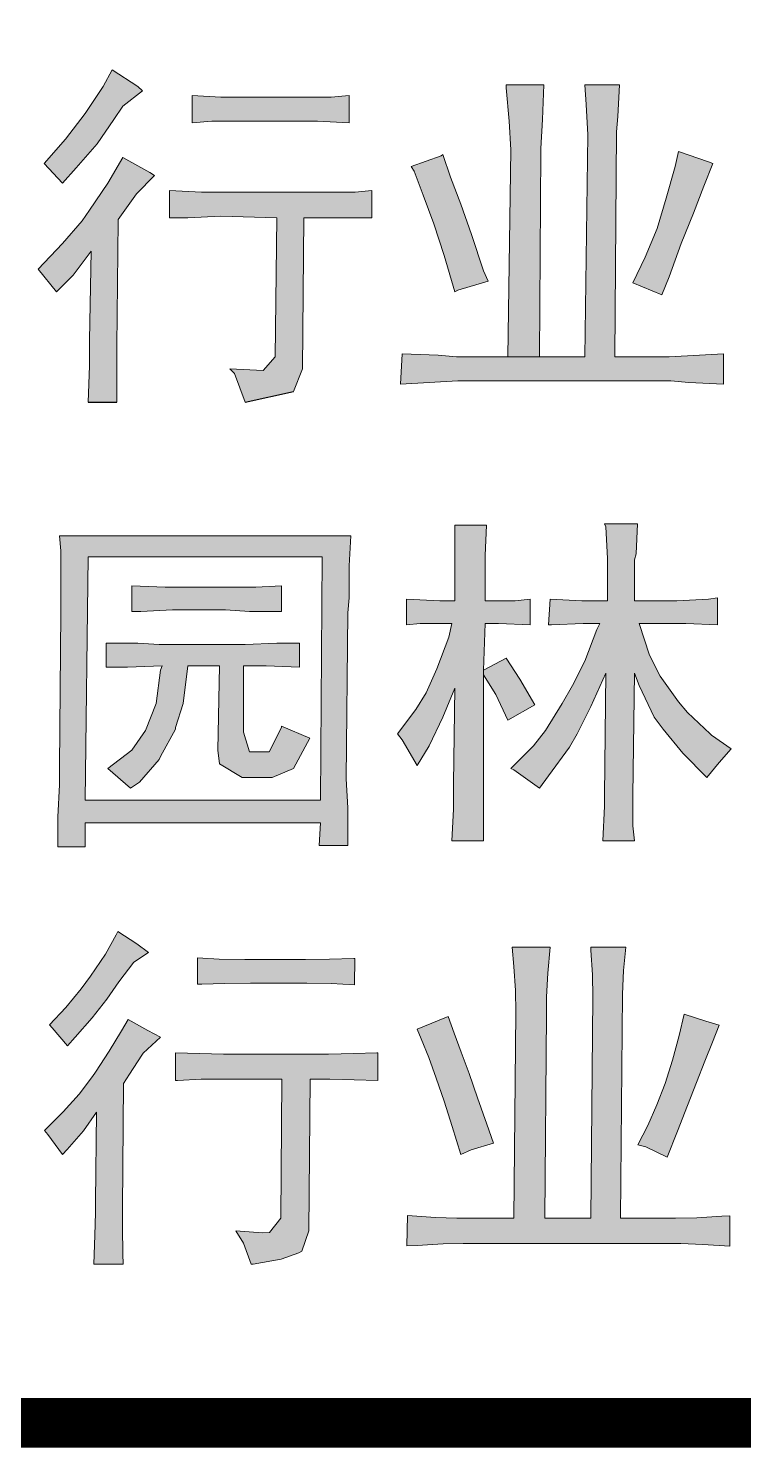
# Model space of a CAD drawing. Extents: x 36524853 to 36525459, y 2743936 to 2747542.
# Drawn here: x 36525275.98 to 36525279.6, y 2747262.13 to 2747269.29 of the extents above; entities that cross this region are included whole.
import ezdxf

# ---------------------------------------------------------------- set-up
doc = ezdxf.new("R2010")
doc.units = 0
doc.header["$LTSCALE"] = 1000
doc.header["$MEASUREMENT"] = 0
for name, color, linetype in [('A0-12 图框-中粗线', 41, 'Continuous'), ('A0-13 图框-细线', 7, 'Continuous'), ('A0-24 图框-填充', 7, 'Continuous'), ('TK_图框', 7, 'Continuous')]:
    doc.layers.add(name, color=color, linetype=linetype)

# ---------------------------------------------------------------- blocks, each defined once
blk = doc.blocks.new('LOGO资质4')
at = {"layer": 'A0-24 图框-填充'}
h = blk.add_hatch(color=256, dxfattribs=at)
h.dxf.hatch_style = 1
h.paths.add_polyline_path([(1885.5, 1213.4), (1885.5, 1214.9), (1903.8, 1240.8), (1922.1, 1259.1), (1917.5, 1262.2), (1890.1, 1277.4), (1874.8, 1251.5), (1856.5, 1224.1), (1848.9, 1213.4), (1829.1, 1190.5), (1804.7, 1164.6), (1823, 1141.7), (1839.8, 1158.5), (1858.1, 1182.9), (1856.5, 1093), (1856.5, 1067), (1855, 1030.4), (1884, 1030.4), (1884, 1059.4), (1884, 1086.9)])
h.paths.add_polyline_path([(1880.9, 1315.6), (1890.1, 1329.3), (1909.9, 1344.5), (1905.3, 1349.1), (1879.4, 1365.9), (1870.3, 1349.1), (1852, 1321.7), (1832.1, 1295.7), (1810.8, 1271.3), (1829.1, 1251.5), (1842.8, 1266.8), (1864.2, 1291.2)])
h.paths.add_polyline_path([(2118.8, 1340), (2100.5, 1338.4), (2068.5, 1338.4), (2013.6, 1338.4), (1989.2, 1338.4), (1960.2, 1340), (1960.2, 1312.5), (1980, 1314), (2013.6, 1314), (2065.4, 1314), (2086.8, 1314), (2118.8, 1312.5)])
h.paths.add_polyline_path([(2141.7, 1243.9), (2124.9, 1242.4), (2092.9, 1242.4), (1989.2, 1242.4), (1969.4, 1242.4), (1937.3, 1243.9), (1937.3, 1216.5), (1955.6, 1216.5), (1989.2, 1218), (2045.6, 1216.5), (2044.1, 1076.2), (2031.9, 1062.5), (1998.3, 1064), (2002.9, 1059.4), (2013.6, 1030.4), (2062.4, 1041.1), (2071.5, 1064), (2073, 1216.5), (2092.9, 1216.5), (2109.6, 1216.5), (2141.7, 1216.5)])
h.paths.add_polyline_path([(2231.6, 1230.2), (2220.9, 1257.6), (2213.3, 1280.5), (2211.8, 1279), (2181.3, 1268.3), (2184.3, 1263.7), (2193.5, 1239.3), (2204.2, 1210.4), (2214.8, 1178.3), (2225.5, 1141.7), (2228.6, 1143.3), (2259.1, 1152.4), (2254.5, 1163.1), (2242.3, 1199.7)], flags=17)
h.paths.add_polyline_path([(2312.4, 1283.5), (2312.4, 1286.6), (2313.9, 1315.6), (2315.5, 1350.6), (2277.3, 1350.6), (2277.3, 1347.6), (2280.4, 1314), (2281.9, 1285.1), (2278.9, 1076.2), (2310.9, 1076.2)], flags=17)
h.paths.add_polyline_path([(2388.7, 1303.4), (2390.2, 1318.6), (2391.7, 1350.6), (2356.6, 1350.6), (2358.2, 1330.8), (2359.7, 1300.3), (2356.6, 1076.2), (2310.9, 1076.2), (2227, 1076.2), (2208.7, 1077.7), (2172.1, 1079.2), (2170.6, 1048.7), (2199.6, 1050.3), (2228.6, 1051.8), (2443.5, 1051.8), (2461.8, 1050.3), (2496.9, 1048.7), (2496.9, 1079.2), (2472.5, 1077.7), (2442, 1076.2), (2387.1, 1076.2)])
h.paths.add_polyline_path([(2454.2, 1190.5), (2466.4, 1221), (2477.1, 1248.5), (2486.2, 1271.3), (2481.7, 1272.9), (2451.2, 1283.5), (2448.1, 1268.3), (2439, 1236.3), (2429.8, 1205.8), (2417.6, 1176.8), (2405.4, 1150.9), (2434.4, 1138.7), (2442, 1157)], flags=17)
h = blk.add_hatch(color=256, dxfattribs=at)
h.dxf.hatch_style = 1
h.paths.add_polyline_path([(2012.1, 764.3), (2034.9, 764.3), (2068.5, 762.8), (2068.5, 787.2), (2045.6, 787.2), (2013.6, 785.7), (1926.7, 785.7), (1905.3, 787.2), (1873.3, 787.2), (1873.3, 762.8), (1894.7, 762.8), (1929.7, 764.3), (1928.2, 759.8), (1923.6, 726.2), (1912.9, 698.8), (1899.2, 678.9), (1874.8, 660.7), (1897.7, 640.8), (1906.8, 646.9), (1926.7, 669.8), (1928.2, 672.8), (1943.4, 700.3), (1943.4, 701.8), (1951.1, 726.2), (1955.6, 764.3), (1987.7, 764.3), (1986.1, 678.9), (1987.7, 665.2), (2010.5, 651.5), (2041, 651.5), (2062.4, 660.7), (2079.1, 691.1), (2050.2, 703.3), (2050.2, 701.8), (2038, 677.4), (2018.2, 677.4), (2012.1, 697.2)])
h.paths.add_polyline_path([(2050.2, 845.1), (2024.3, 843.6), (1992.2, 843.6), (1940.4, 843.6), (1932.8, 843.6), (1899.2, 845.1), (1899.2, 819.2), (1908.4, 819.2), (1940.4, 820.7), (1993.8, 820.7), (2018.2, 819.2), (2050.2, 819.2)])
h.paths.add_polyline_path([(2256, 807), (2269.7, 807), (2301.7, 805.5), (2301.7, 831.4), (2286.5, 829.9), (2256, 829.9), (2256, 865), (2256, 875.6), (2257.5, 906.1), (2225.5, 906.1), (2225.5, 897), (2225.5, 865), (2225.5, 829.9), (2210.3, 829.9), (2176.7, 831.4), (2176.7, 805.5), (2190.4, 807), (2222.5, 807), (2219.4, 793.3), (2207.2, 761.3), (2196.5, 736.9), (2185.9, 720.1), (2167.6, 695.7), (2172.1, 689.6), (2187.4, 663.7), (2199.6, 683.5), (2213.3, 712.5), (2225.5, 741.5), (2224, 645.4), (2224, 619.5), (2222.5, 587.5), (2254.5, 587.5), (2254.5, 613.4), (2254.5, 645.4), (2254.5, 755.2), (2254.5, 759.8)])
h.paths.add_polyline_path([(2277.3, 772), (2254.5, 759.8), (2254.5, 755.2), (2266.7, 735.4), (2278.9, 709.4), (2306.3, 724.7), (2291.1, 750.6)])
h.paths.add_polyline_path([(2411.5, 807), (2452.7, 807), (2458.8, 807), (2490.8, 805.5), (2490.8, 832.9), (2481.7, 831.4), (2449.6, 829.9), (2406.9, 829.9), (2406.9, 871.1), (2408.5, 877.2), (2410, 907.7), (2376.5, 907.7), (2378, 904.6), (2379.5, 872.6), (2379.5, 829.9), (2353.6, 829.9), (2321.6, 831.4), (2320, 805.5), (2323.1, 805.5), (2355.1, 807), (2371.9, 807), (2368.8, 800.9), (2356.6, 768.9), (2344.4, 744.5), (2333.8, 726.2), (2317, 698.8), (2304.8, 683.5), (2281.9, 660.7), (2285, 659.1), (2310.9, 640.8), (2320, 653), (2341.4, 682), (2349, 695.7), (2362.7, 723.2), (2378, 756.7), (2376.5, 633.2), (2376.5, 622.5), (2374.9, 587.5), (2406.9, 587.5), (2405.4, 602.7), (2405.4, 633.2), (2406.9, 756.7), (2411.5, 744.5), (2426.8, 712.5), (2435.9, 700.3), (2455.7, 675.9), (2480.1, 651.5), (2492.3, 666.7), (2504.5, 680.5), (2484.7, 694.2), (2483.2, 695.7), (2460.3, 717.1), (2451.2, 727.7), (2432.9, 753.7), (2422.2, 775)])
h = blk.add_hatch(color=256, dxfattribs=at)
h.dxf.hatch_style = 1
h.paths.add_polyline_path([(1353.4, 826.8), (1354.9, 858.9), (1356.4, 893.9), (1124.7, 893.9), (1124.7, 887.8), (1126.2, 860.4), (1126.2, 822.3), (1124.7, 793.3), (1124.7, 761.3), (1121.6, 732.3), (1120.1, 718.6), (1115.5, 686.6), (1107.9, 657.6), (1107.9, 656.1), (1095.7, 625.6), (1080.5, 599.7), (1098.8, 576.8), (1106.4, 587.5), (1121.6, 614.9), (1132.3, 645.4), (1135.4, 656.1), (1143, 686.6), (1147.6, 718.6), (1149.1, 730.8), (1149.1, 755.2), (1150.6, 785.7), (1150.6, 823.8), (1152.1, 868), (1327.5, 868), (1327.5, 839), (1327.5, 799.4), (1327.5, 767.4), (1327.5, 739.9), (1327.5, 720.1), (1327.5, 709.4), (1330.5, 677.4), (1336.6, 646.9), (1344.2, 621), (1358, 596.6), (1361, 592), (1386.9, 584.4), (1388.5, 584.4), (1402.2, 601.2), (1415.9, 640.8), (1414.4, 640.8), (1388.5, 659.1), (1386.9, 648.5), (1377.8, 624.1), (1374.7, 624.1), (1364.1, 656.1), (1356.4, 688.1), (1354.9, 717.1), (1353.4, 726.2), (1353.4, 755.2), (1353.4, 791.8), (1353.4, 797.9)])
h.paths.add_polyline_path([(1261.9, 733.8), (1271.1, 750.6), (1284.8, 781.1), (1290.9, 793.3), (1306.1, 819.2), (1277.2, 836), (1269.5, 810.1), (1258.9, 779.6), (1246.7, 753.7), (1229.9, 778.1), (1210.1, 802.4), (1190.2, 825.3), (1170.4, 808.5), (1175, 805.5), (1194.8, 781.1), (1214.6, 756.7), (1232.9, 729.3), (1222.3, 714), (1199.4, 688.1), (1179.6, 668.3), (1155.2, 650), (1175, 630.2), (1193.3, 645.4), (1214.6, 666.7), (1228.4, 682), (1248.2, 706.4), (1261.9, 682), (1277.2, 653), (1286.3, 630.2), (1310.7, 645.4), (1309.2, 648.5), (1295.4, 674.4), (1280.2, 703.3)], flags=17)
h.paths.add_polyline_path([(1771.2, 772), (1755.9, 770.4), (1723.9, 768.9), (1627.8, 768.9), (1617.2, 794.8), (1588.2, 790.2), (1592.8, 768.9), (1495.2, 770.4), (1483, 770.4), (1447.9, 770.4), (1447.9, 747.6), (1464.7, 747.6), (1495.2, 749.1), (1723.9, 749.1), (1739.1, 749.1), (1771.2, 747.6)])
h.paths.add_polyline_path([(1723.9, 814.6), (1722.4, 848.2), (1723.9, 872.6), (1725.4, 901.6), (1496.7, 901.6), (1496.7, 881.7), (1496.7, 848.2), (1496.7, 826.8), (1495.2, 796.3), (1725.4, 796.3)])
h.paths.add_polyline_path([(1524.2, 817.7), (1524.2, 836), (1696.4, 836), (1694.9, 817.7)], flags=16)
h.paths.add_polyline_path([(1524.2, 857.3), (1524.2, 878.7), (1696.4, 878.7), (1696.4, 857.3)], flags=16)
h.paths.add_polyline_path([(1717.8, 692.7), (1717.8, 698.8), (1719.3, 732.3), (1504.3, 732.3), (1504.3, 729.3), (1505.9, 697.2), (1504.3, 665.2), (1600.4, 665.2), (1600.4, 621), (1594.3, 608.8), (1594.3, 607.3), (1562.3, 608.8), (1563.8, 605.8), (1572.9, 575.3), (1586.7, 576.8), (1615.6, 582.9), (1626.3, 605.8), (1627.8, 665.2), (1717.8, 665.2)])
h.paths.add_polyline_path([(1531.8, 685), (1531.8, 711), (1691.9, 711), (1691.9, 685)], flags=16)
h.paths.add_polyline_path([(1545.5, 654.6), (1530.3, 643.9), (1504.3, 627.1), (1493.7, 621), (1466.2, 605.8), (1483, 581.4), (1502.8, 592), (1530.3, 610.3), (1539.4, 614.9), (1566.8, 628.6), (1565.3, 630.2)])
h.paths.add_polyline_path([(1710.2, 637.8), (1701, 642.4), (1673.6, 656.1), (1658.3, 630.2), (1678.1, 622.5), (1707.1, 608.8), (1717.8, 601.2), (1742.2, 584.4), (1759, 611.9), (1737.6, 624.1)])
h.paths.add_polyline_path([(2117.3, 817.7), (2118.8, 832.9), (2118.8, 865), (2120.3, 895.5), (1826, 895.5), (1827.6, 880.2), (1827.6, 849.7), (1827.6, 817.7), (1826, 662.2), (1826, 643.9), (1824.5, 611.9), (1824.5, 581.4), (1852, 581.4), (1852, 605.8), (2089.8, 605.8), (2088.3, 582.9), (2117.3, 582.9), (2117.3, 587.5), (2117.3, 621), (2115.7, 650)])
h.paths.add_polyline_path([(1855, 874.1), (2091.3, 874.1), (2089.8, 628.6), (1852, 628.6)], flags=16)
h.paths.add_polyline_path([(1873.3, 762.8), (1873.3, 787.2), (1905.3, 787.2), (1926.7, 785.7), (2013.6, 785.7), (2045.6, 787.2), (2068.5, 787.2), (2068.5, 762.8), (2034.9, 764.3), (2012.1, 764.3), (2012.1, 697.2), (2018.2, 677.4), (2038, 677.4), (2050.2, 701.8), (2050.2, 703.3), (2079.1, 691.1), (2062.4, 660.7), (2041, 651.5), (2010.5, 651.5), (1987.7, 665.2), (1986.1, 678.9), (1987.7, 764.3), (1955.6, 764.3), (1951.1, 726.2), (1943.4, 701.8), (1943.4, 700.3), (1928.2, 672.8), (1926.7, 669.8), (1906.8, 646.9), (1897.7, 640.8), (1874.8, 660.7), (1899.2, 678.9), (1912.9, 698.8), (1923.6, 726.2), (1928.2, 759.8), (1929.7, 764.3), (1894.7, 762.8)], flags=0)
h.paths.add_polyline_path([(1899.2, 819.2), (1899.2, 845.1), (1932.8, 843.6), (1940.4, 843.6), (1992.2, 843.6), (2024.3, 843.6), (2050.2, 845.1), (2050.2, 819.2), (2018.2, 819.2), (1993.8, 820.7), (1940.4, 820.7), (1908.4, 819.2)], flags=0)
h = blk.add_hatch(color=256, dxfattribs=at)
h.dxf.hatch_style = 1
h.paths.add_polyline_path([(2147.5, 373.5), (2146.6, 373.5), (2123.3, 372.7), (2097.9, 372.3), (1994.6, 372.3), (1991.7, 372.3), (1967.5, 372.7), (1943.4, 373.5), (1943.4, 345.6), (1945.4, 345.6), (1969.2, 346.9), (1994.2, 346.9), (2050.8, 346.9), (2049.6, 206.5), (2038.3, 192.3), (2031.3, 191.9), (2004.2, 194), (2012.1, 181.5), (2019.6, 160.2), (2021.7, 160.2), (2050, 165.2), (2067.9, 171.5), (2070.8, 173.2), (2077.9, 194), (2079.2, 346.9), (2099.1, 346.9), (2123.7, 346.4), (2147.5, 345.6)])
h.paths.add_polyline_path([(2124.6, 468.9), (2123.3, 468.9), (2098.7, 468.1), (2074.6, 467.6), (2019.6, 467.6), (2013.3, 467.6), (1987.5, 468.1), (1965.4, 469.3), (1965.4, 442.7), (1970, 442.7), (1992.9, 443.5), (2019.2, 443.9), (2071.7, 443.9), (2075.8, 443.9), (2100.4, 443.5), (2124.1, 442.2)])
h.paths.add_polyline_path([(1885.9, 445.2), (1901.3, 465.1), (1915.9, 474.7), (1904.2, 483.5), (1885.1, 496), (1883.4, 492.6), (1872.6, 473.1), (1857.6, 451), (1848, 438.1), (1832.6, 419.3), (1815.9, 401.8), (1818.8, 398.9), (1834.2, 380.6), (1842.1, 389.3), (1859.2, 408.9), (1873.8, 427.7)])
h.paths.add_polyline_path([(1928, 389.3), (1915.5, 396), (1895.5, 407.3), (1888.8, 395.6), (1876.3, 375.2), (1862.6, 353.9), (1859.6, 349.8), (1845.9, 331.9), (1829.7, 313.9), (1810.9, 295.2), (1814.2, 291), (1829.2, 271), (1833.8, 276), (1850.5, 294.8), (1863.4, 313.5), (1862.6, 223.6), (1862.6, 211.9), (1861.7, 189.4), (1860.9, 160.2), (1890.5, 160.2), (1890.1, 170.7), (1889.6, 197.3), (1889.6, 216.5), (1890.9, 342.7), (1896.7, 351.9), (1909.2, 371), (1910.5, 373.1)])
h = blk.add_hatch(color=256, dxfattribs=at)
h.dxf.hatch_style = 1
h.paths.add_polyline_path([(2248.3, 328.1), (2239.9, 352.7), (2232, 374.3), (2224.9, 393.5), (2218.7, 410.2), (2209.5, 406.4), (2187.5, 397.3), (2191.6, 387.7), (2199.1, 368.9), (2206.6, 348.1), (2214.5, 324.8), (2222.9, 299), (2231.6, 271), (2242, 275.6), (2264.5, 282.3), (2257.8, 301.5)], flags=17)
h.paths.add_polyline_path([(2318.2, 412.7), (2318.2, 430.2), (2319.5, 453.9), (2321.6, 480.1), (2283.3, 480.1), (2284.9, 460.6), (2286.6, 436.4), (2287, 414.3), (2284.9, 206.5), (2232.4, 206.5), (2227.4, 206.5), (2205.8, 207.3), (2177.5, 209.4), (2177, 178.6), (2187.5, 179), (2213.7, 180.7), (2233.7, 181.1), (2449, 181.1), (2453.6, 181.1), (2476.1, 180.2), (2503.2, 178.2), (2503.2, 209), (2495.3, 208.6), (2469.9, 206.9), (2448.2, 206.5), (2392.8, 206.5), (2394.9, 432.7), (2395.7, 456.8), (2398.2, 480.1), (2362.8, 480.1), (2362.8, 477.2), (2364.5, 452.2), (2364.9, 429.7), (2362.8, 206.5), (2316.2, 206.5)])
h.paths.add_polyline_path([(2429.5, 321), (2420.3, 300.2), (2410.3, 280.6), (2418.2, 278.5), (2439.9, 268.1), (2450.3, 294.4), (2460.3, 320.2), (2469.4, 343.5), (2477.8, 365.2), (2485.7, 384.3), (2492.4, 401.4), (2479, 405.6), (2457, 412.7), (2452, 391), (2445.3, 366), (2437.8, 342.7)], flags=17)
at = {"layer": 'A0-12 图框-中粗线', "const_width": 50, "flags": 128}
blk.add_lwpolyline([(0, 0), (0, 5500), (7000, 5500), (7000, 0)], close=True, dxfattribs=at)
at = {"layer": 'A0-13 图框-细线', "lineweight": 0}
for p, q in [((1879.4, 1365.9), (1870.3, 1349.1)), ((1905.3, 1349.1), (1879.4, 1365.9)), ((1870.3, 1349.1), (1852, 1321.7)), ((1909.9, 1344.5), (1905.3, 1349.1)), ((2315.5, 1350.6), (2277.3, 1350.6)), ((2277.3, 1350.6), (2277.3, 1347.6)), ((2277.3, 1347.6), (2280.4, 1314)), ((2313.9, 1315.6), (2315.5, 1350.6)), ((2391.7, 1350.6), (2356.6, 1350.6)), ((2356.6, 1350.6), (2358.2, 1330.8)), ((2390.2, 1318.6), (2391.7, 1350.6)), ((1890.1, 1329.3), (1909.9, 1344.5)), ((1960.2, 1340), (1960.2, 1312.5)), ((1989.2, 1338.4), (1960.2, 1340)), ((2013.6, 1338.4), (1989.2, 1338.4)), ((2068.5, 1338.4), (2013.6, 1338.4)), ((2100.5, 1338.4), (2068.5, 1338.4)), ((2118.8, 1340), (2100.5, 1338.4)), ((2118.8, 1312.5), (2118.8, 1340)), ((1852, 1321.7), (1832.1, 1295.7)), ((1852, 1321.7), (1852, 1321.7)), ((1880.9, 1315.6), (1890.1, 1329.3)), ((2358.2, 1330.8), (2359.7, 1300.3)), ((2388.7, 1303.4), (2390.2, 1318.6)), ((1864.2, 1291.2), (1880.9, 1315.6)), ((1960.2, 1312.5), (1980, 1314)), ((1980, 1314), (2013.6, 1314)), ((2013.6, 1314), (2065.4, 1314)), ((2065.4, 1314), (2086.8, 1314)), ((2086.8, 1314), (2118.8, 1312.5)), ((2280.4, 1314), (2281.9, 1285.1)), ((2312.4, 1286.6), (2313.9, 1315.6)), ((1832.1, 1295.7), (1810.8, 1271.3)), ((1842.8, 1266.8), (1864.2, 1291.2)), ((2359.7, 1300.3), (2356.6, 1076.2)), ((2387.1, 1076.2), (2388.7, 1303.4)), ((1890.1, 1277.4), (1874.8, 1251.5)), ((1917.5, 1262.2), (1890.1, 1277.4)), ((2211.8, 1279), (2181.3, 1268.3)), ((2213.3, 1280.5), (2211.8, 1279)), ((2220.9, 1257.6), (2213.3, 1280.5)), ((2281.9, 1285.1), (2278.9, 1076.2)), ((2310.9, 1076.2), (2312.4, 1283.5)), ((2312.4, 1283.5), (2312.4, 1286.6)), ((2451.2, 1283.5), (2448.1, 1268.3)), ((2481.7, 1272.9), (2451.2, 1283.5)), ((1810.8, 1271.3), (1829.1, 1251.5)), ((1829.1, 1251.5), (1842.8, 1266.8)), ((1922.1, 1259.1), (1917.5, 1262.2)), ((2181.3, 1268.3), (2184.3, 1263.7)), ((2184.3, 1263.7), (2193.5, 1239.3)), ((2448.1, 1268.3), (2439, 1236.3)), ((2477.1, 1248.5), (2486.2, 1271.3)), ((2486.2, 1271.3), (2481.7, 1272.9)), ((1874.8, 1251.5), (1856.5, 1224.1)), ((1903.8, 1240.8), (1922.1, 1259.1)), ((2231.6, 1230.2), (2220.9, 1257.6)), ((2466.4, 1221), (2477.1, 1248.5)), ((1885.5, 1214.9), (1903.8, 1240.8)), ((1937.3, 1243.9), (1937.3, 1216.5)), ((1969.4, 1242.4), (1937.3, 1243.9)), ((1989.2, 1242.4), (1969.4, 1242.4)), ((2092.9, 1242.4), (1989.2, 1242.4)), ((2124.9, 1242.4), (2092.9, 1242.4)), ((2141.7, 1243.9), (2124.9, 1242.4)), ((2141.7, 1216.5), (2141.7, 1243.9)), ((2193.5, 1239.3), (2204.2, 1210.4)), ((2439, 1236.3), (2429.8, 1205.8)), ((1856.5, 1224.1), (1848.9, 1213.4)), ((1955.6, 1216.5), (1989.2, 1218)), ((1989.2, 1218), (2045.6, 1216.5)), ((2242.3, 1199.7), (2231.6, 1230.2)), ((2454.2, 1190.5), (2466.4, 1221)), ((1848.9, 1213.4), (1829.1, 1190.5)), ((1884, 1086.9), (1885.5, 1213.4)), ((1885.5, 1213.4), (1885.5, 1214.9)), ((1937.3, 1216.5), (1955.6, 1216.5)), ((2045.6, 1216.5), (2044.1, 1076.2)), ((2071.5, 1064), (2073, 1216.5)), ((2073, 1216.5), (2092.9, 1216.5)), ((2092.9, 1216.5), (2109.6, 1216.5)), ((2109.6, 1216.5), (2141.7, 1216.5)), ((2204.2, 1210.4), (2214.8, 1178.3)), ((2429.8, 1205.8), (2417.6, 1176.8)), ((1829.1, 1190.5), (1804.7, 1164.6)), ((2254.5, 1163.1), (2242.3, 1199.7)), ((2442, 1157), (2454.2, 1190.5)), ((1839.8, 1158.5), (1858.1, 1182.9)), ((1858.1, 1182.9), (1856.5, 1093)), ((2214.8, 1178.3), (2225.5, 1141.7)), ((2417.6, 1176.8), (2405.4, 1150.9)), ((1804.7, 1164.6), (1823, 1141.7)), ((2259.1, 1152.4), (2254.5, 1163.1)), ((1823, 1141.7), (1839.8, 1158.5)), ((2228.6, 1143.3), (2259.1, 1152.4)), ((2405.4, 1150.9), (2405.4, 1150.9)), ((2405.4, 1150.9), (2434.4, 1138.7)), ((2434.4, 1138.7), (2442, 1157)), ((2225.5, 1141.7), (2228.6, 1143.3)), ((1856.5, 1093), (1856.5, 1067)), ((1884, 1059.4), (1884, 1086.9)), ((2044.1, 1076.2), (2031.9, 1062.5)), ((2172.1, 1079.2), (2170.6, 1048.7)), ((2208.7, 1077.7), (2172.1, 1079.2)), ((2227, 1076.2), (2208.7, 1077.7)), ((2310.9, 1076.2), (2227, 1076.2)), ((2278.9, 1076.2), (2227, 1076.2)), ((2227, 1076.2), (2310.9, 1076.2)), ((2356.6, 1076.2), (2310.9, 1076.2)), ((2442, 1076.2), (2387.1, 1076.2)), ((2472.5, 1077.7), (2442, 1076.2)), ((2496.9, 1079.2), (2472.5, 1077.7)), ((2496.9, 1048.7), (2496.9, 1079.2)), ((1856.5, 1067), (1855, 1030.4)), ((1998.3, 1064), (2002.9, 1059.4)), ((2031.9, 1062.5), (1998.3, 1064)), ((2031.9, 1062.5), (2031.9, 1062.5)), ((2062.4, 1041.1), (2071.5, 1064)), ((1884, 1030.4), (1884, 1059.4)), ((2002.9, 1059.4), (2013.6, 1030.4)), ((2170.6, 1048.7), (2199.6, 1050.3)), ((2199.6, 1050.3), (2228.6, 1051.8)), ((2228.6, 1051.8), (2443.5, 1051.8)), ((2443.5, 1051.8), (2461.8, 1050.3)), ((2461.8, 1050.3), (2496.9, 1048.7)), ((2257.5, 906.1), (2225.5, 906.1)), ((2225.5, 906.1), (2225.5, 897)), ((2256, 875.6), (2257.5, 906.1)), ((2410, 907.7), (2376.5, 907.7)), ((2376.5, 907.7), (2378, 904.6)), ((2378, 904.6), (2379.5, 872.6)), ((2408.5, 877.2), (2410, 907.7)), ((2120.3, 895.5), (1826, 895.5)), ((1826, 895.5), (1827.6, 880.2)), ((2118.8, 865), (2120.3, 895.5)), ((2225.5, 897), (2225.5, 865)), ((1827.6, 880.2), (1827.6, 849.7)), ((1852, 628.6), (1855, 874.1)), ((1855, 874.1), (2091.3, 874.1)), ((2091.3, 874.1), (2089.8, 628.6)), ((2256, 865), (2256, 875.6)), ((2406.9, 871.1), (2408.5, 877.2)), ((2118.8, 832.9), (2118.8, 865)), ((2225.5, 865), (2225.5, 829.9)), ((2256, 829.9), (2256, 865)), ((2379.5, 872.6), (2379.5, 829.9)), ((2406.9, 829.9), (2406.9, 871.1)), ((1827.6, 849.7), (1827.6, 817.7)), ((1899.2, 845.1), (1899.2, 819.2)), ((1932.8, 843.6), (1899.2, 845.1)), ((1940.4, 843.6), (1932.8, 843.6)), ((1992.2, 843.6), (1940.4, 843.6)), ((2024.3, 843.6), (1992.2, 843.6)), ((2050.2, 845.1), (2024.3, 843.6)), ((2050.2, 819.2), (2050.2, 845.1)), ((2117.3, 817.7), (2118.8, 832.9)), ((2176.7, 831.4), (2176.7, 805.5)), ((2210.3, 829.9), (2176.7, 831.4)), ((2301.7, 831.4), (2286.5, 829.9)), ((2301.7, 805.5), (2301.7, 831.4)), ((2321.6, 831.4), (2320, 805.5)), ((2353.6, 829.9), (2321.6, 831.4)), ((2481.7, 831.4), (2449.6, 829.9)), ((2490.8, 832.9), (2481.7, 831.4)), ((2490.8, 805.5), (2490.8, 832.9)), ((1827.6, 817.7), (1826, 662.2)), ((1899.2, 819.2), (1908.4, 819.2)), ((1908.4, 819.2), (1940.4, 820.7)), ((1940.4, 820.7), (1993.8, 820.7)), ((1993.8, 820.7), (2018.2, 819.2)), ((2018.2, 819.2), (2050.2, 819.2)), ((2115.7, 650), (2117.3, 817.7)), ((2225.5, 829.9), (2210.3, 829.9)), ((2286.5, 829.9), (2256, 829.9)), ((2379.5, 829.9), (2353.6, 829.9)), ((2353.6, 829.9), (2353.6, 829.9)), ((2449.6, 829.9), (2406.9, 829.9)), ((2176.7, 805.5), (2190.4, 807)), ((2190.4, 807), (2222.5, 807)), ((2222.5, 807), (2219.4, 793.3)), ((2254.5, 759.8), (2256, 807)), ((2256, 807), (2269.7, 807)), ((2269.7, 807), (2301.7, 805.5)), ((2320, 805.5), (2323.1, 805.5)), ((2323.1, 805.5), (2355.1, 807)), ((2355.1, 807), (2371.9, 807)), ((2371.9, 807), (2368.8, 800.9)), ((2422.2, 775), (2411.5, 807)), ((2411.5, 807), (2452.7, 807)), ((2452.7, 807), (2458.8, 807)), ((2458.8, 807), (2490.8, 805.5)), ((2219.4, 793.3), (2207.2, 761.3)), ((2368.8, 800.9), (2356.6, 768.9)), ((1873.3, 787.2), (1873.3, 762.8)), ((1905.3, 787.2), (1873.3, 787.2)), ((1926.7, 785.7), (1905.3, 787.2)), ((2013.6, 785.7), (1926.7, 785.7)), ((2045.6, 787.2), (2013.6, 785.7)), ((2068.5, 787.2), (2045.6, 787.2)), ((2068.5, 762.8), (2068.5, 787.2)), ((2432.9, 753.7), (2422.2, 775)), ((1873.3, 762.8), (1894.7, 762.8)), ((1894.7, 762.8), (1929.7, 764.3)), ((1928.2, 759.8), (1923.6, 726.2)), ((1929.7, 764.3), (1928.2, 759.8)), ((1951.1, 726.2), (1955.6, 764.3)), ((1955.6, 764.3), (1987.7, 764.3)), ((1987.7, 764.3), (1986.1, 678.9)), ((2012.1, 764.3), (2034.9, 764.3)), ((2012.1, 697.2), (2012.1, 764.3)), ((2034.9, 764.3), (2068.5, 762.8)), ((2207.2, 761.3), (2196.5, 736.9)), ((2277.3, 772), (2254.5, 759.8)), ((2254.5, 755.2), (2254.5, 759.8)), ((2291.1, 750.6), (2277.3, 772)), ((2356.6, 768.9), (2344.4, 744.5)), ((2254.5, 645.4), (2254.5, 755.2)), ((2254.5, 755.2), (2266.7, 735.4)), ((2306.3, 724.7), (2291.1, 750.6)), ((2362.7, 723.2), (2378, 756.7)), ((2378, 756.7), (2376.5, 633.2)), ((2405.4, 633.2), (2406.9, 756.7)), ((2406.9, 756.7), (2411.5, 744.5)), ((2451.2, 727.7), (2432.9, 753.7)), ((2196.5, 736.9), (2185.9, 720.1)), ((2213.3, 712.5), (2225.5, 741.5)), ((2225.5, 741.5), (2224, 645.4)), ((2266.7, 735.4), (2278.9, 709.4)), ((2344.4, 744.5), (2333.8, 726.2)), ((2411.5, 744.5), (2426.8, 712.5)), ((1923.6, 726.2), (1912.9, 698.8)), ((1943.4, 701.8), (1951.1, 726.2)), ((2185.9, 720.1), (2167.6, 695.7)), ((2278.9, 709.4), (2306.3, 724.7)), ((2333.8, 726.2), (2317, 698.8)), ((2349, 695.7), (2362.7, 723.2)), ((2460.3, 717.1), (2451.2, 727.7)), ((2483.2, 695.7), (2460.3, 717.1)), ((2050.2, 703.3), (2050.2, 701.8)), ((2079.1, 691.1), (2050.2, 703.3)), ((2199.6, 683.5), (2213.3, 712.5)), ((2426.8, 712.5), (2435.9, 700.3)), ((1912.9, 698.8), (1899.2, 678.9)), ((1928.2, 672.8), (1943.4, 700.3)), ((1943.4, 700.3), (1943.4, 701.8)), ((2018.2, 677.4), (2012.1, 697.2)), ((2050.2, 701.8), (2038, 677.4)), ((2062.4, 660.7), (2079.1, 691.1)), ((2167.6, 695.7), (2172.1, 689.6)), ((2172.1, 689.6), (2187.4, 663.7)), ((2317, 698.8), (2304.8, 683.5)), ((2341.4, 682), (2349, 695.7)), ((2435.9, 700.3), (2455.7, 675.9)), ((2484.7, 694.2), (2483.2, 695.7)), ((2504.5, 680.5), (2484.7, 694.2)), ((1899.2, 678.9), (1874.8, 660.7)), ((1986.1, 678.9), (1987.7, 665.2)), ((2038, 677.4), (2018.2, 677.4)), ((2187.4, 663.7), (2199.6, 683.5)), ((2304.8, 683.5), (2281.9, 660.7)), ((2320, 653), (2341.4, 682)), ((2455.7, 675.9), (2480.1, 651.5)), ((2492.3, 666.7), (2504.5, 680.5)), ((1826, 662.2), (1826, 643.9)), ((1874.8, 660.7), (1897.7, 640.8)), ((1906.8, 646.9), (1926.7, 669.8)), ((1926.7, 669.8), (1928.2, 672.8)), ((1987.7, 665.2), (2010.5, 651.5)), ((2041, 651.5), (2062.4, 660.7)), ((2281.9, 660.7), (2285, 659.1)), ((2285, 659.1), (2310.9, 640.8)), ((2480.1, 651.5), (2492.3, 666.7)), ((1897.7, 640.8), (1906.8, 646.9)), ((2010.5, 651.5), (2041, 651.5)), ((2117.3, 621), (2115.7, 650)), ((2224, 645.4), (2224, 619.5)), ((2254.5, 613.4), (2254.5, 645.4)), ((2310.9, 640.8), (2320, 653)), ((1826, 643.9), (1824.5, 611.9)), ((2376.5, 633.2), (2376.5, 622.5)), ((2405.4, 602.7), (2405.4, 633.2)), ((2089.8, 628.6), (1852, 628.6)), ((2117.3, 587.5), (2117.3, 621)), ((2224, 619.5), (2222.5, 587.5)), ((2376.5, 622.5), (2374.9, 587.5)), ((1824.5, 611.9), (1824.5, 581.4)), ((1852, 581.4), (1852, 605.8)), ((1852, 605.8), (2089.8, 605.8)), ((2089.8, 605.8), (2088.3, 582.9)), ((2254.5, 587.5), (2254.5, 613.4)), ((2406.9, 587.5), (2405.4, 602.7)), ((2117.3, 582.9), (2117.3, 587.5)), ((2222.5, 587.5), (2254.5, 587.5)), ((2374.9, 587.5), (2406.9, 587.5)), ((1824.5, 581.4), (1852, 581.4)), ((2088.3, 582.9), (2117.3, 582.9))]:
    blk.add_line(p, q, dxfattribs=at)
at = {"layer": 'A0-13 图框-细线', "color": 7, "lineweight": 0}
for p, q in [((1883.4, 492.6), (1872.6, 473.1)), ((1885.1, 496), (1883.4, 492.6)), ((1904.2, 483.5), (1885.1, 496)), ((1872.6, 473.1), (1857.6, 451)), ((1901.3, 465.1), (1915.9, 474.7)), ((1915.9, 474.7), (1904.2, 483.5)), ((2321.6, 480.1), (2283.3, 480.1)), ((2283.3, 480.1), (2284.9, 460.6)), ((2319.5, 453.9), (2321.6, 480.1)), ((2398.2, 480.1), (2362.8, 480.1)), ((2362.8, 480.1), (2362.8, 477.2)), ((2362.8, 477.2), (2364.5, 452.2)), ((2395.7, 456.8), (2398.2, 480.1)), ((1885.9, 445.2), (1901.3, 465.1)), ((1965.4, 469.3), (1965.4, 442.7)), ((1987.5, 468.1), (1965.4, 469.3)), ((2013.3, 467.6), (1987.5, 468.1)), ((2019.6, 467.6), (2013.3, 467.6)), ((2074.6, 467.6), (2019.6, 467.6)), ((2098.7, 468.1), (2074.6, 467.6)), ((2123.3, 468.9), (2098.7, 468.1)), ((2124.6, 468.9), (2123.3, 468.9)), ((2124.1, 442.2), (2124.6, 468.9)), ((2284.9, 460.6), (2286.6, 436.4)), ((1857.6, 451), (1848, 438.1)), ((1873.8, 427.7), (1885.9, 445.2)), ((2318.2, 430.2), (2319.5, 453.9)), ((2364.5, 452.2), (2364.9, 429.7)), ((2394.9, 432.7), (2395.7, 456.8)), ((1848, 438.1), (1832.6, 419.3)), ((1965.4, 442.7), (1970, 442.7)), ((1970, 442.7), (1992.9, 443.5)), ((1992.9, 443.5), (2019.2, 443.9)), ((2019.2, 443.9), (2071.7, 443.9)), ((2071.7, 443.9), (2075.8, 443.9)), ((2075.8, 443.9), (2100.4, 443.5)), ((2100.4, 443.5), (2124.1, 442.2)), ((2286.6, 436.4), (2287, 414.3)), ((2318.2, 412.7), (2318.2, 430.2)), ((2392.8, 206.5), (2394.9, 432.7)), ((1832.6, 419.3), (1815.9, 401.8)), ((1859.2, 408.9), (1873.8, 427.7)), ((2364.9, 429.7), (2362.8, 206.5)), ((1815.9, 401.8), (1818.8, 398.9)), ((1842.1, 389.3), (1859.2, 408.9)), ((1895.5, 407.3), (1888.8, 395.6)), ((1915.5, 396), (1895.5, 407.3)), ((2209.5, 406.4), (2187.5, 397.3)), ((2218.7, 410.2), (2209.5, 406.4)), ((2224.9, 393.5), (2218.7, 410.2)), ((2287, 414.3), (2284.9, 206.5)), ((2316.2, 206.5), (2318.2, 412.7)), ((2457, 412.7), (2452, 391)), ((2479, 405.6), (2457, 412.7)), ((2492.4, 401.4), (2479, 405.6)), ((2485.7, 384.3), (2492.4, 401.4)), ((1818.8, 398.9), (1834.2, 380.6)), ((1834.2, 380.6), (1842.1, 389.3)), ((1888.8, 395.6), (1876.3, 375.2)), ((1910.5, 373.1), (1928, 389.3)), ((1928, 389.3), (1915.5, 396)), ((2187.5, 397.3), (2191.6, 387.7)), ((2191.6, 387.7), (2199.1, 368.9)), ((2232, 374.3), (2224.9, 393.5)), ((2452, 391), (2445.3, 366)), ((1876.3, 375.2), (1862.6, 353.9)), ((1909.2, 371), (1910.5, 373.1)), ((1943.4, 373.5), (1943.4, 345.6)), ((1967.5, 372.7), (1943.4, 373.5)), ((1991.7, 372.3), (1967.5, 372.7)), ((2123.3, 372.7), (2097.9, 372.3)), ((2146.6, 373.5), (2123.3, 372.7)), ((2147.5, 373.5), (2146.6, 373.5)), ((2147.5, 345.6), (2147.5, 373.5)), ((2239.9, 352.7), (2232, 374.3)), ((2477.8, 365.2), (2485.7, 384.3)), ((1896.7, 351.9), (1909.2, 371)), ((1994.6, 372.3), (1991.7, 372.3)), ((2097.9, 372.3), (1994.6, 372.3)), ((2199.1, 368.9), (2206.6, 348.1)), ((2445.3, 366), (2437.8, 342.7)), ((2469.4, 343.5), (2477.8, 365.2)), ((1859.6, 349.8), (1845.9, 331.9)), ((1862.6, 353.9), (1859.6, 349.8)), ((1890.9, 342.7), (1896.7, 351.9)), ((1943.4, 345.6), (1945.4, 345.6)), ((1945.4, 345.6), (1969.2, 346.9)), ((1969.2, 346.9), (1994.2, 346.9)), ((1994.2, 346.9), (2050.8, 346.9)), ((2050.8, 346.9), (2049.6, 206.5)), ((2077.9, 194), (2079.2, 346.9)), ((2079.2, 346.9), (2099.1, 346.9)), ((2099.1, 346.9), (2123.7, 346.4)), ((2123.7, 346.4), (2147.5, 345.6)), ((2206.6, 348.1), (2214.5, 324.8)), ((2248.3, 328.1), (2239.9, 352.7)), ((1845.9, 331.9), (1829.7, 313.9)), ((1889.6, 216.5), (1890.9, 342.7)), ((2437.8, 342.7), (2429.5, 321)), ((2460.3, 320.2), (2469.4, 343.5)), ((2214.5, 324.8), (2222.9, 299)), ((2257.8, 301.5), (2248.3, 328.1)), ((2429.5, 321), (2420.3, 300.2)), ((2450.3, 294.4), (2460.3, 320.2)), ((1829.7, 313.9), (1810.9, 295.2)), ((1850.5, 294.8), (1863.4, 313.5)), ((1863.4, 313.5), (1862.6, 223.6)), ((2264.5, 282.3), (2257.8, 301.5)), ((1810.9, 295.2), (1814.2, 291)), ((1814.2, 291), (1829.2, 271)), ((1833.8, 276), (1850.5, 294.8)), ((2222.9, 299), (2231.6, 271)), ((2420.3, 300.2), (2410.3, 280.6)), ((2439.9, 268.1), (2450.3, 294.4)), ((1829.2, 271), (1833.8, 276)), ((2231.6, 271), (2242, 275.6)), ((2242, 275.6), (2264.5, 282.3)), ((2410.3, 280.6), (2418.2, 278.5)), ((2418.2, 278.5), (2439.9, 268.1)), ((1862.6, 223.6), (1862.6, 211.9)), ((1889.6, 197.3), (1889.6, 216.5)), ((1862.6, 211.9), (1861.7, 189.4)), ((2049.6, 206.5), (2038.3, 192.3)), ((2177.5, 209.4), (2177, 178.6)), ((2205.8, 207.3), (2177.5, 209.4)), ((2227.4, 206.5), (2205.8, 207.3)), ((2232.4, 206.5), (2227.4, 206.5)), ((2284.9, 206.5), (2232.4, 206.5)), ((2362.8, 206.5), (2316.2, 206.5)), ((2448.2, 206.5), (2392.8, 206.5)), ((2469.9, 206.9), (2448.2, 206.5)), ((2495.3, 208.6), (2469.9, 206.9)), ((2503.2, 209), (2495.3, 208.6)), ((2503.2, 178.2), (2503.2, 209)), ((1861.7, 189.4), (1860.9, 160.2)), ((1890.1, 170.7), (1889.6, 197.3)), ((2004.2, 194), (2012.1, 181.5)), ((2031.3, 191.9), (2004.2, 194)), ((2038.3, 192.3), (2031.3, 191.9)), ((2070.8, 173.2), (2077.9, 194)), ((2012.1, 181.5), (2019.6, 160.2)), ((2067.9, 171.5), (2070.8, 173.2)), ((2177, 178.6), (2187.5, 179)), ((2187.5, 179), (2213.7, 180.7)), ((2213.7, 180.7), (2233.7, 181.1)), ((2233.7, 181.1), (2449, 181.1)), ((2449, 181.1), (2453.6, 181.1)), ((2453.6, 181.1), (2476.1, 180.2)), ((2476.1, 180.2), (2503.2, 178.2)), ((1860.9, 160.2), (1890.5, 160.2)), ((1890.5, 160.2), (1890.1, 170.7)), ((2019.6, 160.2), (2021.7, 160.2)), ((2021.7, 160.2), (2050, 165.2)), ((2050, 165.2), (2067.9, 171.5))]:
    blk.add_line(p, q, dxfattribs=at)
at = {"layer": 'TK_图框'}
for p, q in [((2013.6, 1030.4), (2062.4, 1041.1)), ((1855, 1030.4), (1884, 1030.4))]:
    blk.add_line(p, q, dxfattribs=at)

msp = doc.modelspace()

# ---------------------------------------------------------------- block references
at = {"xscale": 0.005, "yscale": 0.005, "zscale": 0.005}
msp.add_blockref('LOGO资质4', (36525267.0102, 2747262.2541), dxfattribs=at)

doc.saveas('drawing.dxf')
